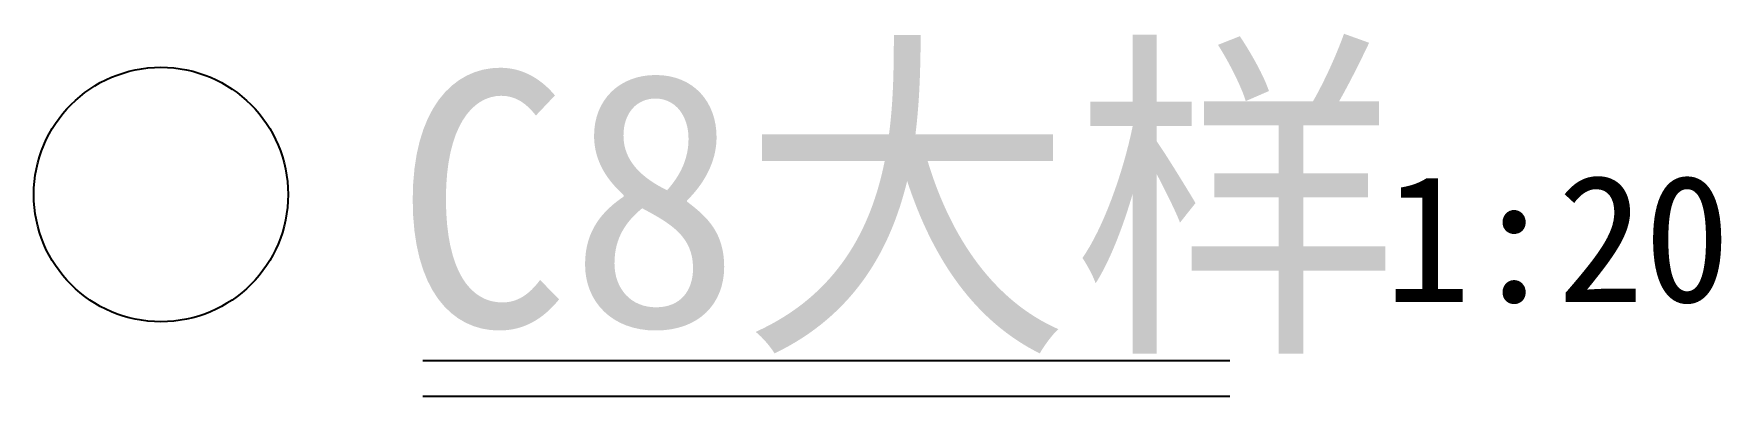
# Model space of a CAD drawing. Header units: metres. Extents: x -3692 to 571, y -2970 to 1681.
# Drawn here: x -799 to 528, y -2970 to -2685 of the extents above; entities that cross this region are included whole.
import ezdxf

# ---------------------------------------------------------------- set-up
doc = ezdxf.new("R2010")
doc.units = ezdxf.units.M
doc.layers.add('LM', color=141, linetype='Continuous')
doc.layers.add('PUB_TEXT', color=7, linetype='Continuous')

msp = doc.modelspace()

# ---------------------------------------------------------------- linework, layer by layer
at = {"layer": 'LM'}
for points in [[(-492.97, -2942.2), (141.58, -2942.2)], [(-492.97, -2970.19), (141.58, -2970.19)]]:
    msp.add_lwpolyline(points, dxfattribs=at)
msp.add_circle((-698.79, -2811.64), 100, dxfattribs=at)

# ---------------------------------------------------------------- texts
at = {"layer": 'PUB_TEXT'}
for s, height, p in [('C8大样', 200, (-514.44, -2915.25)), ('1:20', 100, (263.1, -2896.15))]:
    msp.add_text(s, height=height, dxfattribs=at).set_placement(p)

doc.saveas('drawing.dxf')
